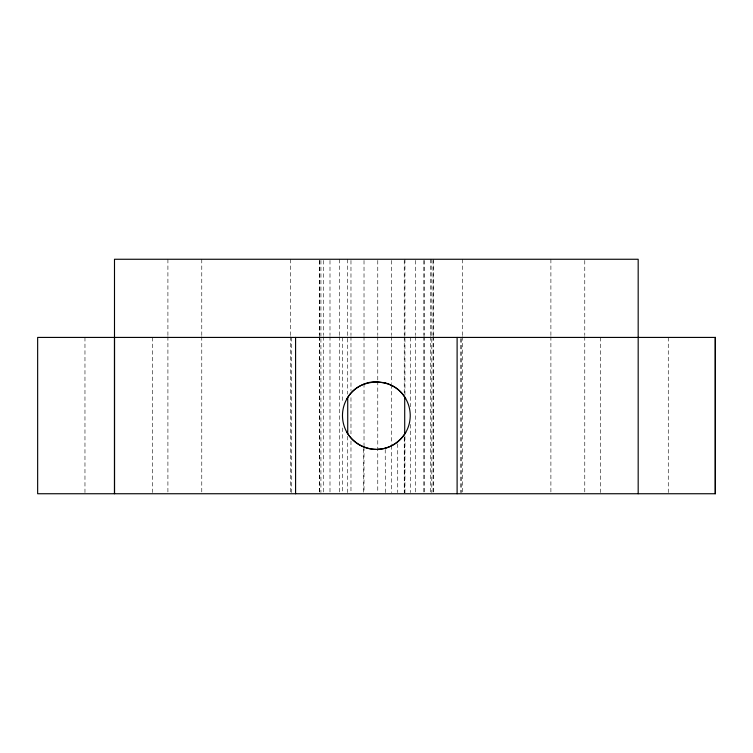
<?xml version="1.0" encoding="UTF-8"?>
<svg xmlns="http://www.w3.org/2000/svg" width="753" height="753" viewBox="0 0 753 753"><rect width="100%" height="100%" fill="white"/><g stroke="black" fill="none" stroke-linecap="round" stroke-linejoin="round"><path stroke-width="0.56" stroke-dasharray="3.77 2.82" d="M385.225 449.419L385.329 492.594M668.269 337.419L668.269 492.566M600.668 337.419L600.668 492.566M584.77 260.434L584.77 335.462M584.77 336.638L584.77 492.566M550.895 259.258L550.895 335.462M550.895 336.638L550.895 492.566M462.314 259.258L462.314 335.462M462.314 336.638L462.314 492.566M461.043 338.596L461.043 492.566M460.977 338.596L460.977 492.566M433.389 259.258L433.389 335.462M433.389 336.638L433.389 492.566M433.05 260.434L433.05 335.462M433.05 336.638L433.05 492.566M431.798 259.258L431.798 336.252M431.798 338.596L431.798 492.566M430.424 259.258L430.424 335.462M430.424 336.638L430.424 492.566M424.306 260.434L424.306 335.462M424.306 336.638L424.306 492.566M423.798 260.434L423.798 335.462M423.798 336.638L423.798 492.566M415.411 260.434L415.411 335.462M415.411 336.638L415.411 492.566M410.451 337.419L410.451 406.761M410.451 424.4L410.451 492.566M404.945 259.258L404.945 395.259M404.945 436.298L404.945 493.742M404.399 437.672L404.399 492.575M404.239 260.434L404.239 335.462M404.239 336.638L404.239 392.915M404.239 437.465L404.239 492.566M397.735 443.809L397.735 492.584M391.438 260.434L391.438 335.462M391.438 336.638L391.438 383.531M391.438 384.708L391.438 444.496M391.438 445.672L391.438 492.566M377.771 260.434L377.771 335.462M377.771 336.638L377.771 380.02M377.771 381.187L377.771 492.566M364.019 260.434L364.019 335.462M364.019 336.638L364.019 382.364M364.019 383.531L364.019 445.672M364.019 446.849L364.019 492.566M363.464 448.892L363.464 492.594M350.973 260.434L350.973 335.462M350.973 336.638L350.973 390.572M350.973 397.603L350.973 433.944M350.973 440.985L350.973 492.566M347.726 259.258L347.726 394.186M347.726 436.298L347.726 492.584M342.709 337.419L342.709 403.241M342.709 427.92L342.709 492.566M339.415 259.258L339.415 335.462M339.415 336.638L339.415 492.566M329.993 260.434L329.993 335.462M329.993 336.638L329.993 492.566M323.272 260.434L323.272 335.462M323.272 336.638L323.272 492.566M320.919 260.425L320.919 336.252M320.919 338.596L320.919 492.566M319.63 260.434L319.63 335.462M319.63 336.638L319.63 492.566M319.281 260.434L319.281 335.462M319.281 336.638L319.281 492.566M291.627 337.419L291.693 492.566M290.357 259.258L290.357 335.462M290.357 336.638L290.357 492.566M201.776 259.258L201.776 335.462M201.776 336.638L201.776 492.566M167.91 259.258L167.91 335.462M167.91 336.638L167.91 492.566M152.473 337.419L152.473 492.566M84.967 337.419L84.967 492.566"/><path stroke-width="1.13" d="M114.503 337.419L114.503 493.742L114.494 259.258L638.177 259.258L638.177 493.742M347.001 398.648C358.889 376.698 393.81 376.594 405.669 398.648M405.669 432.514C399.749 442.058 389.423 448.976 377.987 449.23M347.001 432.514C354.569 445.447 370.627 452.092 385.112 448.299L385.225 448.299M376.349 449.447A33.866 33.866 0 0 1 342.474 415.581A33.866 33.866 0 0 1 376.349 381.715L385.225 382.863M715.218 337.419L715.218 493.742M457.109 337.419L457.109 493.742M404.709 397.386L404.709 433.775M347.726 397.706L347.726 433.455M295.581 337.419L295.581 493.742M385.112 382.863A33.866 33.866 0 0 1 385.112 448.299M715.35 337.419L37.65 337.419L37.659 493.742L715.35 493.742L715.35 337.419"/></g></svg>
